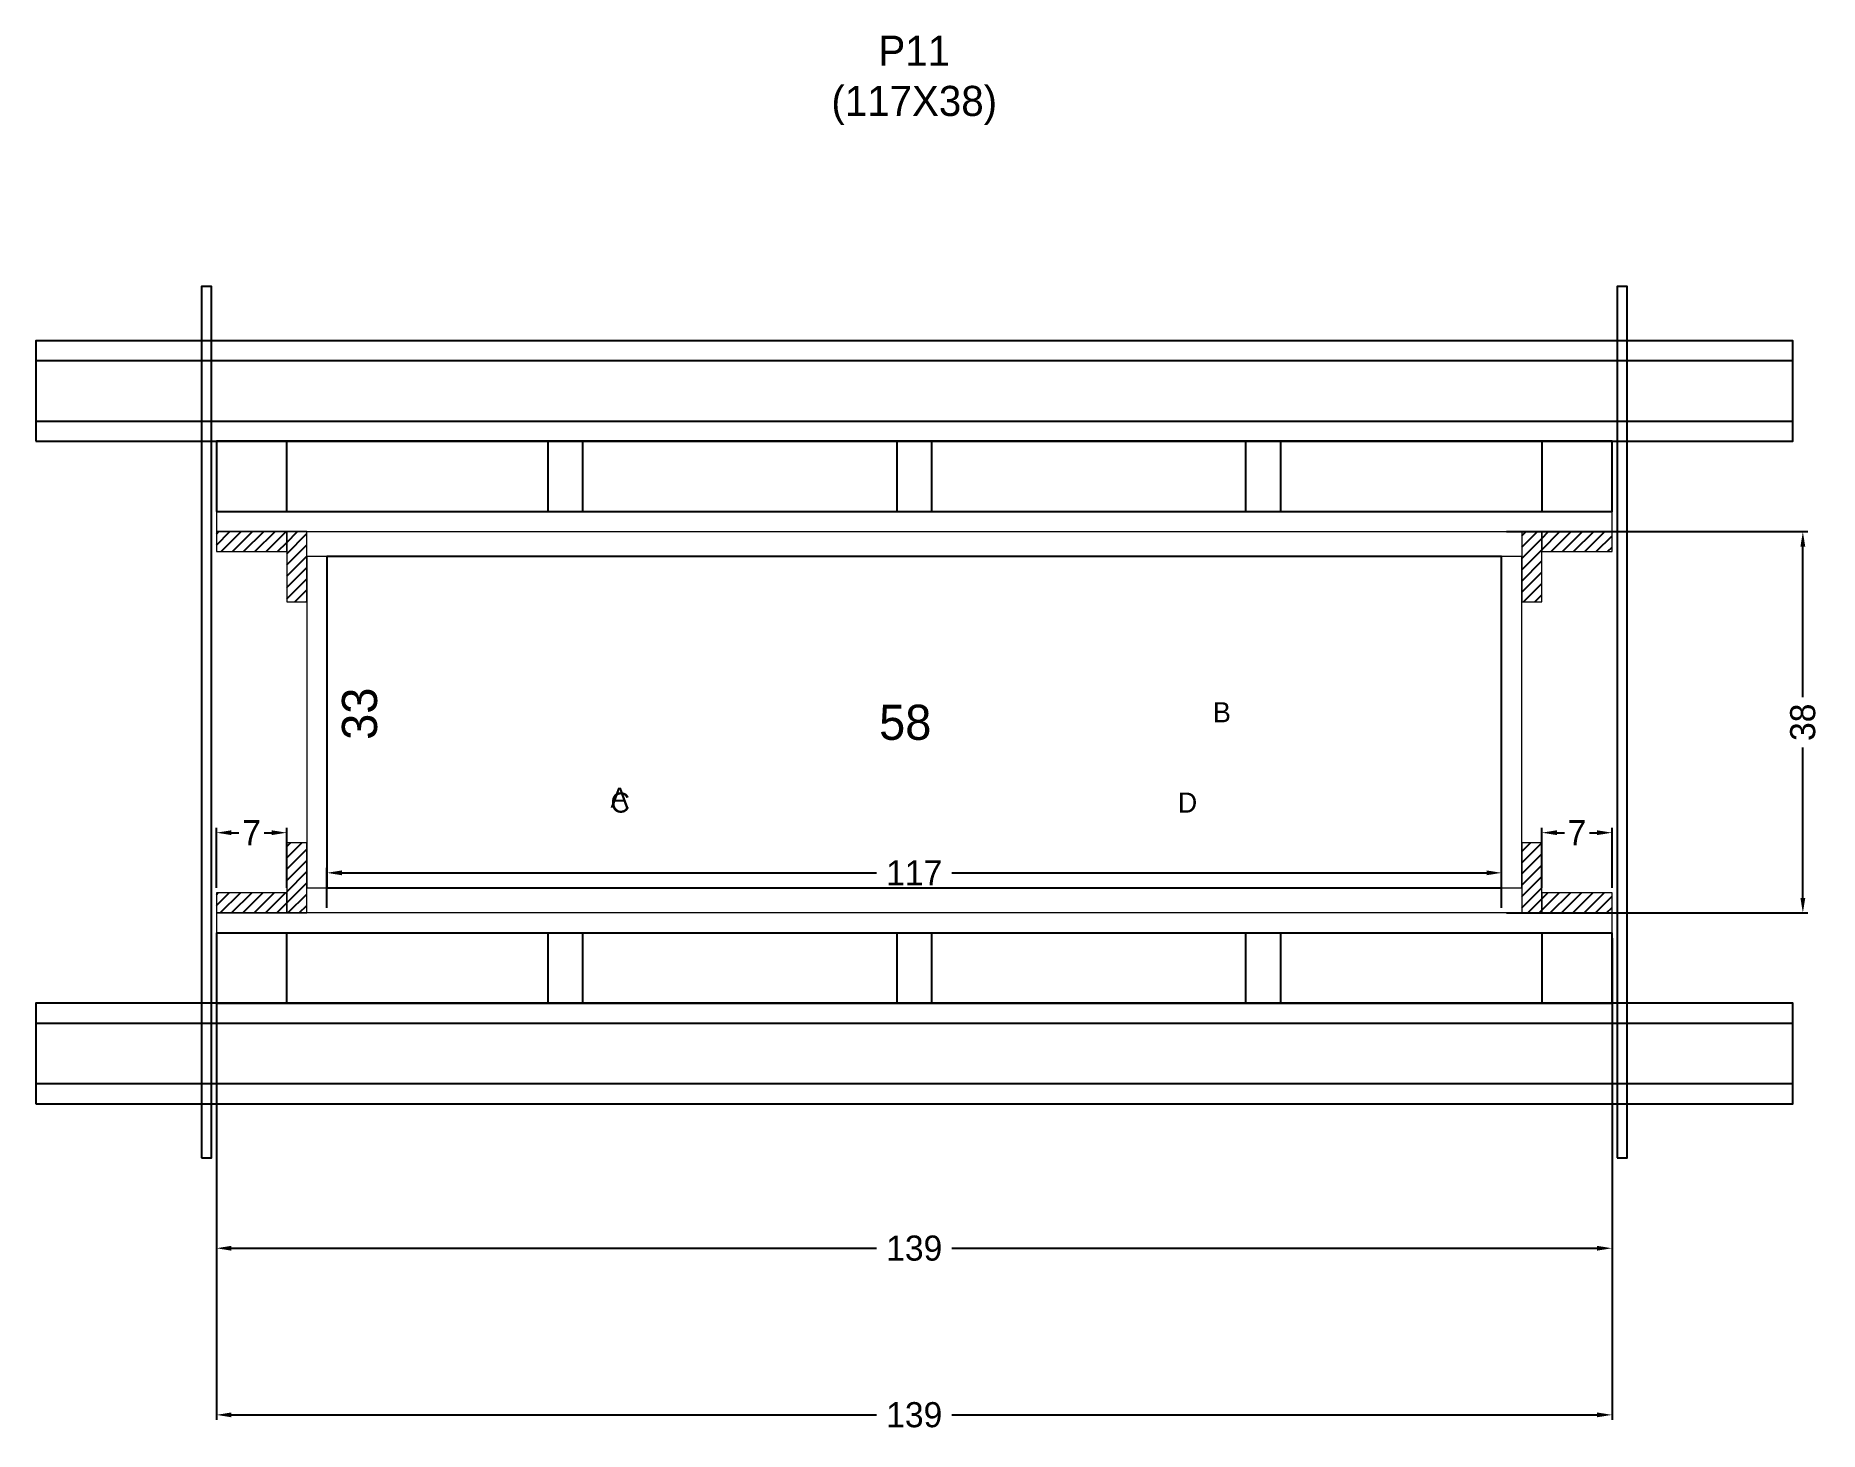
# Model space of a CAD drawing. Header units: centimetres. Extents: x -175 to 180, y -1 to 277.
import ezdxf

# ---------------------------------------------------------------- set-up
doc = ezdxf.new("R2010")
doc.units = ezdxf.units.CM
for name, color, linetype in [('CHAPA', 140, 'Continuous'), ('COTA', 241, 'Continuous'), ('Hachura', 251, 'Continuous'), ('Madeira', 30, 'Continuous'), ('NOMENCLATURA', 7, 'Continuous'), ('Painéis', 200, 'Continuous'), ('Perfil Metálico', 150, 'Continuous'), ('SARRAFO', 251, 'Continuous'), ('TEXTO_GERAL', 7, 'Continuous')]:
    doc.layers.add(name, color=color, linetype=linetype)
doc.dimstyles.new('cotax2', dxfattribs={"dimtxt": 2.5, "dimasz": 1.5, "dimexe": 0.5, "dimexo": 0.5, "dimgap": 0.5, "dimtad": 1, "dimcen": 2.5, "dimazin": 3, "dimtfac": 1, "dimtmove": 0, "dimatfit": 3})
pattern_1 = [(45, (0, 0), (-1.122532, 1.122532), [])]

# ---------------------------------------------------------------- blocks, each defined once
blk = doc.blocks.new('_CLOSEDFILLED')
at = {"color": 0, "linetype": 'BYBLOCK'}
blk.add_solid([(-1, 0.16), (0, 0), (-1, -0.16)], dxfattribs=at)
blk = doc.blocks.new('*D1')
for p, q in [((-139, 97), (-139, 1)), ((139, 97), (139, 1)), ((-136, 2), (-7.5, 2)), ((7.5, 2), (136, 2))]:
    blk.add_line(p, q)
at = {"layer": 'Defpoints'}
for p in [(-139, 98), (139, 98), (-139, 2)]:
    blk.add_point(p, dxfattribs=at)
at = {"layer": 'COTA', "xscale": 3, "yscale": 3, "rotation": 180}
blk.add_blockref('_CLOSEDFILLED', (-139, 2), dxfattribs=at)
at = {"layer": 'COTA', "xscale": 3, "yscale": 3}
blk.add_blockref('_CLOSEDFILLED', (139, 2), dxfattribs=at)
at = {"layer": 'COTA', "insert": (0, 2), "char_height": 5, "attachment_point": 5}
blk.add_mtext('139', dxfattribs=at)
blk = doc.blocks.new('*D2')
for p, q in [((-117, 103), (-117, 111)), ((117, 103), (117, 111)), ((-114, 110), (-7.5, 110)), ((7.5, 110), (114, 110))]:
    blk.add_line(p, q)
at = {"layer": 'Defpoints'}
for p in [(-117, 110), (-117, 102), (117, 102)]:
    blk.add_point(p, dxfattribs=at)
at = {"layer": 'COTA', "xscale": 3, "yscale": 3, "rotation": 180}
blk.add_blockref('_CLOSEDFILLED', (-117, 110), dxfattribs=at)
at = {"layer": 'COTA', "xscale": 3, "yscale": 3}
blk.add_blockref('_CLOSEDFILLED', (117, 110), dxfattribs=at)
at = {"layer": 'COTA', "insert": (0, 110), "char_height": 5, "attachment_point": 5}
blk.add_mtext('117', dxfattribs=at)
blk = doc.blocks.new('*D3')
for p, q in [((118, 178), (178, 178)), ((177, 145), (177, 175)), ((177, 105), (177, 135)), ((118, 102), (178, 102))]:
    blk.add_line(p, q)
at = {"layer": 'Defpoints'}
for p in [(117, 178), (117, 102), (177, 102)]:
    blk.add_point(p, dxfattribs=at)
at = {"layer": 'COTA', "xscale": 3, "yscale": 3}
for p, rotation in [((177, 178), 90), ((177, 102), -90.00000000000001)]:
    blk.add_blockref('_CLOSEDFILLED', p, dxfattribs=dict(at, rotation=rotation))
at = {"layer": 'COTA', "insert": (177, 140), "char_height": 5, "attachment_point": 5, "rotation": 90}
blk.add_mtext('38', dxfattribs=at)
blk = doc.blocks.new('*D4')
for p, q in [((-139, 107), (-139, 119)), ((-136, 118), (-134.5, 118)), ((-129.5, 118), (-128, 118)), ((-125, 107), (-125, 119))]:
    blk.add_line(p, q)
at = {"layer": 'Defpoints'}
for p in [(-139, 118), (-139, 106), (-125, 106)]:
    blk.add_point(p, dxfattribs=at)
at = {"layer": 'COTA', "xscale": 3, "yscale": 3, "rotation": 180}
blk.add_blockref('_CLOSEDFILLED', (-139, 118), dxfattribs=at)
at = {"layer": 'COTA', "xscale": 3, "yscale": 3}
blk.add_blockref('_CLOSEDFILLED', (-125, 118), dxfattribs=at)
at = {"layer": 'COTA', "insert": (-132, 118), "char_height": 5, "attachment_point": 5}
blk.add_mtext('7', dxfattribs=at)
blk = doc.blocks.new('*D5')
for p, q in [((125, 107), (125, 119)), ((128, 118), (129.5, 118)), ((134.5, 118), (136, 118)), ((139, 107), (139, 119))]:
    blk.add_line(p, q)
at = {"layer": 'Defpoints'}
for p in [(125, 118), (125, 106), (139, 106)]:
    blk.add_point(p, dxfattribs=at)
at = {"layer": 'COTA', "xscale": 3, "yscale": 3, "rotation": 180}
blk.add_blockref('_CLOSEDFILLED', (125, 118), dxfattribs=at)
at = {"layer": 'COTA', "xscale": 3, "yscale": 3}
blk.add_blockref('_CLOSEDFILLED', (139, 118), dxfattribs=at)
at = {"layer": 'COTA', "insert": (132, 118), "char_height": 5, "attachment_point": 5}
blk.add_mtext('7', dxfattribs=at)
blk = doc.blocks.new('*D6')
for p, q in [((-139, 64.2), (-139, 34.2)), ((139, 64.2), (139, 34.2)), ((-136, 35.2), (-7.5, 35.2)), ((7.5, 35.2), (136, 35.2))]:
    blk.add_line(p, q)
at = {"layer": 'Defpoints'}
for p in [(-139, 65.2), (139, 65.2), (-139, 35.2)]:
    blk.add_point(p, dxfattribs=at)
at = {"layer": 'COTA', "xscale": 3, "yscale": 3, "rotation": 180}
blk.add_blockref('_CLOSEDFILLED', (-139, 35.2), dxfattribs=at)
at = {"layer": 'COTA', "xscale": 3, "yscale": 3}
blk.add_blockref('_CLOSEDFILLED', (139, 35.2), dxfattribs=at)
at = {"layer": 'COTA', "insert": (0, 35.2), "char_height": 5, "attachment_point": 5}
blk.add_mtext('139', dxfattribs=at)

msp = doc.modelspace()

# ---------------------------------------------------------------- hatches: boundary and pattern name
at = {"layer": 'Hachura'}
h = msp.add_hatch(dxfattribs=at)
h.set_pattern_fill('ANSI31')
h.set_pattern_definition(pattern_1)
h.paths.add_polyline_path([(-139, 174), (-125, 174), (-125, 178), (-139, 178)])
h = msp.add_hatch(dxfattribs=at)
h.set_pattern_fill('ANSI31')
h.set_pattern_definition(pattern_1)
h.paths.add_polyline_path([(-125, 164), (-121, 164), (-121, 178), (-125, 178)])
h = msp.add_hatch(dxfattribs=at)
h.set_pattern_fill('ANSI31')
h.set_pattern_definition(pattern_1)
h.paths.add_polyline_path([(121, 164), (125, 164), (125, 178), (121, 178)])
h = msp.add_hatch(dxfattribs=at)
h.set_pattern_fill('ANSI31')
h.set_pattern_definition(pattern_1)
h.paths.add_polyline_path([(125, 174), (139, 174), (139, 178), (125, 178)])
h = msp.add_hatch(dxfattribs=at)
h.set_pattern_fill('ANSI31')
h.set_pattern_definition(pattern_1)
h.paths.add_polyline_path([(-125, 102), (-121, 102), (-121, 116), (-125, 116)])
h = msp.add_hatch(dxfattribs=at)
h.set_pattern_fill('ANSI31')
h.set_pattern_definition(pattern_1)
h.paths.add_polyline_path([(121, 102), (125, 102), (125, 116), (121, 116)])
h = msp.add_hatch(dxfattribs=at)
h.set_pattern_fill('ANSI31')
h.set_pattern_definition(pattern_1)
h.paths.add_polyline_path([(-139, 102), (-125, 102), (-125, 106), (-139, 106)])
h = msp.add_hatch(dxfattribs=at)
h.set_pattern_fill('ANSI31')
h.set_pattern_definition(pattern_1)
h.paths.add_polyline_path([(125, 102), (139, 102), (139, 106), (125, 106)])

# ---------------------------------------------------------------- linework, layer by layer
at = {"layer": 'CHAPA', "lineweight": 18}
for points in [[(-139, 178), (139, 178), (139, 182), (-139, 182)], [(-139, 178), (139, 178), (139, 182), (-139, 182)], [(-121, 107), (-117, 107), (-117, 173), (-121, 173)], [(-121, 107), (-117, 107), (-117, 173), (-121, 173)], [(117, 107), (121, 107), (121, 173), (117, 173)], [(117, 107), (121, 107), (121, 173), (117, 173)], [(-139, 98), (139, 98), (139, 102), (-139, 102)], [(-139, 98), (139, 98), (139, 102), (-139, 102)]]:
    msp.add_lwpolyline(points, close=True, dxfattribs=at)
at = {"layer": 'Hachura'}
for points in [[(-142, 53.2), (-140, 53.2), (-140, 226.8), (-142, 226.8)], [(140, 53.2), (142, 53.2), (142, 226.8), (140, 226.8)]]:
    msp.add_lwpolyline(points, close=True, dxfattribs=at)
at = {"layer": 'Madeira', "color": 126}
for points in [[(-139, 182), (139, 182), (139, 196), (-139, 196)], [(-139, 182), (-125, 182), (-125, 196), (-139, 196)], [(-73, 182), (-66, 182), (-66, 196), (-73, 196)], [(-3.5, 182), (3.5, 182), (3.5, 196), (-3.5, 196)], [(66, 182), (73, 182), (73, 196), (66, 196)], [(125, 182), (139, 182), (139, 196), (125, 196)], [(-139, 84), (139, 84), (139, 98), (-139, 98)], [(-139, 84), (-125, 84), (-125, 98), (-139, 98)], [(-73, 84), (-66, 84), (-66, 98), (-73, 98)], [(-3.5, 84), (3.5, 84), (3.5, 98), (-3.5, 98)], [(66, 84), (73, 84), (73, 98), (66, 98)], [(125, 84), (139, 84), (139, 98), (125, 98)]]:
    msp.add_lwpolyline(points, close=True, dxfattribs=at)
at = {"layer": 'Painéis'}
msp.add_lwpolyline([(-117, 107), (117, 107), (117, 173), (-117, 173)], close=True, dxfattribs=at)
at = {"layer": 'Perfil Metálico', "color": 224}
for points in [[(-175, 196), (175, 196), (175, 216), (-175, 216)], [(-175, 200), (175, 200), (175, 212), (-175, 212)], [(-175, 64), (175, 64), (175, 84), (-175, 84)], [(-175, 68), (175, 68), (175, 80), (-175, 80)]]:
    msp.add_lwpolyline(points, close=True, dxfattribs=at)
at = {"layer": 'SARRAFO', "color": 251, "lineweight": 13}
for points in [[(-139, 174), (-125, 174), (-125, 178), (-139, 178)], [(-125, 164), (-121, 164), (-121, 178), (-125, 178)], [(121, 164), (125, 164), (125, 178), (121, 178)], [(125, 174), (139, 174), (139, 178), (125, 178)], [(-125, 102), (-121, 102), (-121, 116), (-125, 116)], [(121, 102), (125, 102), (125, 116), (121, 116)], [(-139, 102), (-125, 102), (-125, 106), (-139, 106)], [(125, 102), (139, 102), (139, 106), (125, 106)]]:
    msp.add_lwpolyline(points, close=True, dxfattribs=at)

# ---------------------------------------------------------------- texts
at = {"layer": 'COTA'}
msp.add_text('33', height=7, rotation=90, dxfattribs=at).set_placement((-107, 136.5))
msp.add_text('58', height=7, dxfattribs=at).set_placement((-7, 136.5))
at = {"layer": 'NOMENCLATURA', "insert": (0, 259), "char_height": 6, "attachment_point": 8}
msp.add_mtext('P11\\P(117X38)', dxfattribs=at)
at = {"layer": 'TEXTO_GERAL'}
for s, p in [('B', (59.5, 140)), ('A', (-60.5, 123)), ('C', (-60.5, 122)), ('D', (52.5, 122))]:
    msp.add_text(s, height=4, dxfattribs=at).set_placement(p)

# ---------------------------------------------------------------- dimensions: what is measured, and where the dimension line sits
at = {"layer": 'COTA'}
dim = msp.add_linear_dim(base=(177, 102), p1=(117, 102), p2=(117, 178), angle=90, dimstyle='cotax2', dxfattribs=at)
dim.commit()
dim.dimension.update_dxf_attribs({"geometry": '*D3', "text_midpoint": (177, 140)})
for base, p1, p2, picture, middle in [((-139, 118), (-139, 106), (-125, 106), '*D4', (-132, 118)), ((125, 118), (125, 106), (139, 106), '*D5', (132, 118)), ((-117, 110), (-117, 102), (117, 102), '*D2', (0, 110)), ((-139, 2), (-139, 98), (139, 98), '*D1', (0, 2)), ((-139, 35.2), (-139, 65.2), (139, 65.2), '*D6', (0, 35.2))]:
    dim = msp.add_linear_dim(base=base, p1=p1, p2=p2, dimstyle='cotax2', dxfattribs=at)
    dim.commit()
    dim.dimension.update_dxf_attribs({"geometry": picture, "text_midpoint": middle})

doc.saveas('drawing.dxf')
